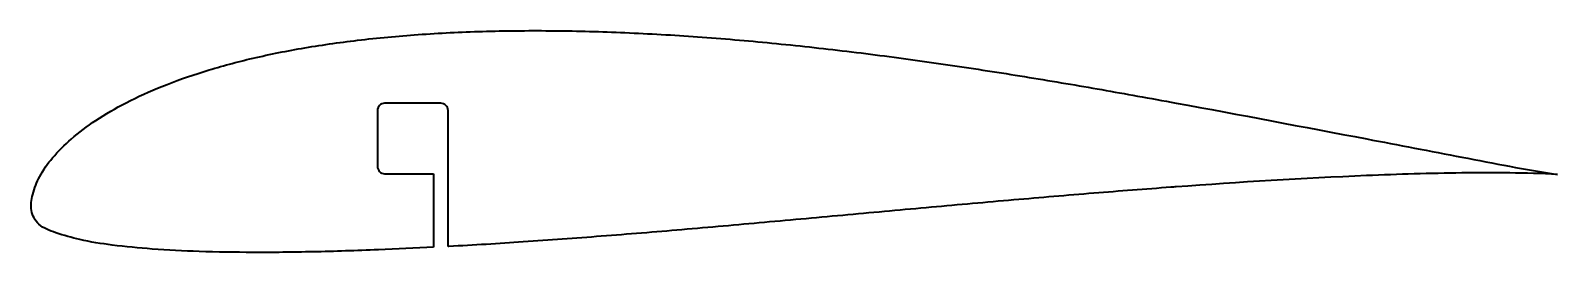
# Model space of a CAD drawing. Header units: millimetres. Extents: x -80 to 238, y -15 to 31.
import ezdxf

# ---------------------------------------------------------------- set-up
doc = ezdxf.new("R2010")
doc.units = ezdxf.units.MM
doc.layers.add('1', color=7, linetype='Continuous', true_color=0xffffff)

msp = doc.modelspace()

# ---------------------------------------------------------------- linework, layer by layer
at = {"layer": '1', "color": 252, "linetype": 'Continuous', "lineweight": 35}
for p, q in [((5.85, 16.34), (-5.85, 16.34)), ((5.85, 16.34), (-5.85, 16.34)), ((-7.35, 14.84), (-7.35, 3.14)), ((-7.35, 14.84), (-7.35, 3.14)), ((7.35, -13.52), (7.35, 14.84)), ((7.35, -13.52), (7.35, 14.84)), ((-5.85, 1.64), (4.35, 1.64)), ((-5.85, 1.64), (4.35, 1.64)), ((4.35, 1.64), (4.35, -13.68)), ((4.35, 1.64), (4.35, -13.68))]:
    msp.add_line(p, q, dxfattribs=at)
for points, knots in [([(-77.71, 1.05), (-76.97, 2.44), (-74.96, 5.26), (-71, 9.18), (-65.84, 13.03), (-59.51, 16.7), (-52, 20.08), (-43.38, 23.12), (-33.66, 25.76), (-22.92, 27.92), (-11.22, 29.6), (1.36, 30.77), (14.73, 31.41), (28.79, 31.54), (43.42, 31.17), (58.51, 30.32), (73.91, 29.03), (89.5, 27.34), (105.14, 25.32), (120.66, 23.01), (135.93, 20.52), (148.68, 18.27), (156.32, 16.88), (159, 16.39)], [0, 0, 0, 0, 0.019252, 0.041803, 0.067866, 0.097569, 0.130995, 0.16819, 0.209126, 0.253726, 0.301861, 0.353342, 0.407903, 0.46522, 0.524905, 0.586526, 0.649596, 0.713584, 0.777923, 0.842003, 0.905185, 0.966762, 1, 1, 1, 1]), ([(-77.71, 1.05), (-76.97, 2.44), (-74.96, 5.26), (-71, 9.18), (-65.84, 13.03), (-59.51, 16.7), (-52, 20.08), (-43.38, 23.12), (-33.66, 25.76), (-22.92, 27.92), (-11.22, 29.6), (1.36, 30.77), (14.73, 31.41), (28.79, 31.54), (43.42, 31.17), (58.51, 30.32), (73.91, 29.03), (89.5, 27.34), (105.14, 25.32), (120.66, 23.01), (135.93, 20.52), (148.68, 18.27), (156.32, 16.88), (159, 16.39)], [0, 0, 0, 0, 0.019252, 0.041803, 0.067866, 0.097569, 0.130995, 0.16819, 0.209126, 0.253726, 0.301861, 0.353342, 0.407903, 0.46522, 0.524905, 0.586526, 0.649596, 0.713584, 0.777923, 0.842003, 0.905185, 0.966762, 1, 1, 1, 1]), ([(-5.85, 16.34), (-6.25, 16.34), (-6.63, 16.18), (-7.19, 15.63), (-7.35, 15.24), (-7.35, 14.84)], [0, 0, 0, 0, 0.5, 0.5, 1, 1, 1, 1]), ([(-5.85, 16.34), (-6.25, 16.34), (-6.63, 16.18), (-7.19, 15.63), (-7.35, 15.24), (-7.35, 14.84)], [0, 0, 0, 0, 0.5, 0.5, 1, 1, 1, 1]), ([(7.35, 14.84), (7.35, 15.24), (7.19, 15.63), (6.63, 16.18), (6.25, 16.34), (5.85, 16.34)], [0, 0, 0, 0, 0.5, 0.5, 1, 1, 1, 1]), ([(7.35, 14.84), (7.35, 15.24), (7.19, 15.63), (6.63, 16.18), (6.25, 16.34), (5.85, 16.34)], [0, 0, 0, 0, 0.5, 0.5, 1, 1, 1, 1]), ([(159, 16.39), (172.25, 13.95), (185.48, 11.42), (205.33, 7.65), (211.95, 6.38), (221.87, 4.46), (225.18, 3.82), (231.8, 2.58), (235.11, 1.97), (238.45, 1.51)], [0, 0, 0, 0, 0.5, 0.5, 0.75, 0.75, 0.875, 0.875, 1, 1, 1, 1]), ([(159, 16.39), (172.25, 13.95), (185.48, 11.42), (205.33, 7.65), (211.95, 6.38), (221.87, 4.46), (225.18, 3.82), (231.8, 2.58), (235.11, 1.97), (238.45, 1.51)], [0, 0, 0, 0, 0.5, 0.5, 0.75, 0.75, 0.875, 0.875, 1, 1, 1, 1]), ([(4.35, -13.68), (0.51, -13.88), (-7.87, -14.27), (-20.41, -14.67), (-32.85, -14.81), (-44.02, -14.62), (-53.81, -14.16), (-62.07, -13.35), (-68.88, -12.32), (-73.89, -10.85), (-77.98, -9.37), (-79.79, -6.03), (-79.22, -2.4), (-78.33, -0.12), (-77.71, 1.05)], [0, 0, 0, 0, 0.123082, 0.268854, 0.402194, 0.521849, 0.626714, 0.715909, 0.788786, 0.844886, 0.886648, 0.921448, 0.957356, 1, 1, 1, 1]), ([(4.35, -13.68), (0.51, -13.88), (-7.87, -14.27), (-20.41, -14.67), (-32.85, -14.81), (-44.02, -14.62), (-53.81, -14.16), (-62.07, -13.35), (-68.88, -12.32), (-73.89, -10.85), (-77.98, -9.37), (-79.79, -6.03), (-79.22, -2.4), (-78.33, -0.12), (-77.71, 1.05)], [0, 0, 0, 0, 0.123082, 0.268854, 0.402194, 0.521849, 0.626714, 0.715909, 0.788786, 0.844886, 0.886648, 0.921448, 0.957356, 1, 1, 1, 1]), ([(-7.35, 3.14), (-7.35, 2.75), (-7.19, 2.36), (-6.63, 1.81), (-6.25, 1.64), (-5.85, 1.64)], [0, 0, 0, 0, 0.5, 0.5, 1, 1, 1, 1]), ([(-7.35, 3.14), (-7.35, 2.75), (-7.19, 2.36), (-6.63, 1.81), (-6.25, 1.64), (-5.85, 1.64)], [0, 0, 0, 0, 0.5, 0.5, 1, 1, 1, 1]), ([(238.45, 1.51), (235.13, 1.71), (231.81, 1.78), (225.18, 1.85), (221.87, 1.85), (211.93, 1.73), (205.31, 1.52), (185.45, 0.7), (172.22, -0.13), (159, -1.09)], [0, 0, 0, 0, 0.125, 0.125, 0.25, 0.25, 0.5, 0.5, 1, 1, 1, 1]), ([(238.45, 1.51), (235.13, 1.71), (231.81, 1.78), (225.18, 1.85), (221.87, 1.85), (211.93, 1.73), (205.31, 1.52), (185.45, 0.7), (172.22, -0.13), (159, -1.09)], [0, 0, 0, 0, 0.125, 0.125, 0.25, 0.25, 0.5, 0.5, 1, 1, 1, 1]), ([(159, -1.09), (158.65, -1.12), (152.95, -1.54), (141.67, -2.41), (125.04, -3.82), (107.95, -5.35), (90.65, -6.93), (73.33, -8.51), (56.21, -10.03), (39.47, -11.4), (23.28, -12.58), (12.63, -13.24), (7.4, -13.52), (7.35, -13.52)], [0, 0, 0, 0, 0.006973, 0.112705, 0.222937, 0.336146, 0.450832, 0.565542, 0.67891, 0.789688, 0.896746, 0.99901, 1, 1, 1, 1]), ([(159, -1.09), (158.65, -1.12), (152.95, -1.54), (141.67, -2.41), (125.04, -3.82), (107.95, -5.35), (90.65, -6.93), (73.33, -8.51), (56.21, -10.03), (39.47, -11.4), (23.28, -12.58), (12.63, -13.24), (7.4, -13.52), (7.35, -13.52)], [0, 0, 0, 0, 0.006973, 0.112705, 0.222937, 0.336146, 0.450832, 0.565542, 0.67891, 0.789688, 0.896746, 0.99901, 1, 1, 1, 1])]:
    msp.add_open_spline(points, degree=3, knots=knots, dxfattribs=at)

doc.saveas('drawing.dxf')
